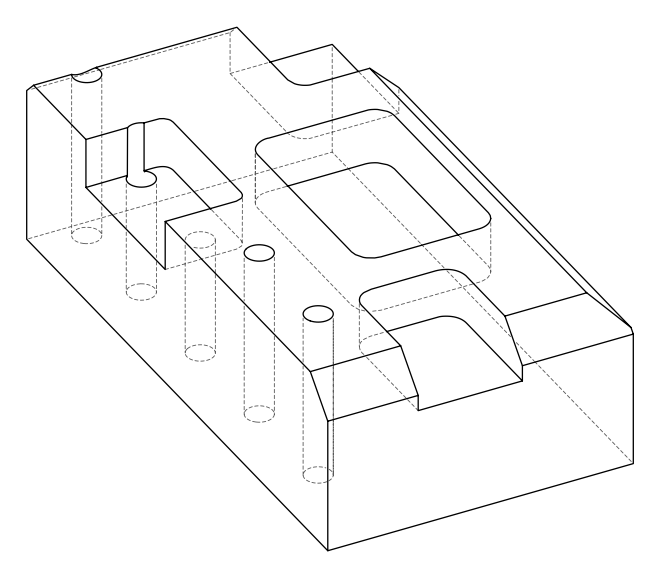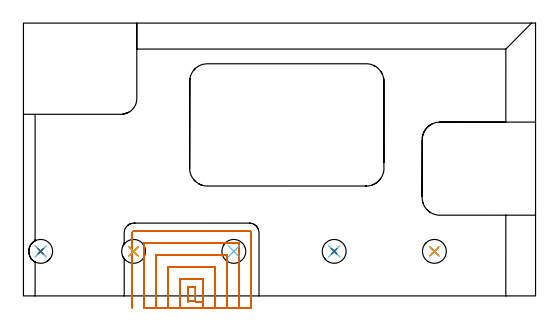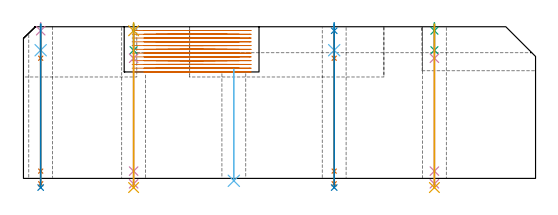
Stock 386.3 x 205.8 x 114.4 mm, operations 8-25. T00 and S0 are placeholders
(PLAN: 25 operations, 16 tool changes, 95.6 min)
(1 AREA_MILL | FG_CHAMFER_SURFACE | UGT0205_001 | 4.31 min | 17312 mm3)
(2 AREA_MILL_1 | FG_CHAMFER_SURFACE_1 | UGT0205_001 | 4.67 min | 20705 mm3)
(3 AREA_MILL_2 | FG_CHAMFER_SURFACE_2 | UGT0205_001 | 4.48 min | 5516 mm3)
(4 AREA_MILL_3 | FG_CHAMFER_SURFACE_3 | UGT0205_001 | 16.54 min | 56305 mm3)
(5 MILL_CORNER_NOTCH_RECTANGULAR | CORNER_NOTCH_RECTANGULAR | UGT0201_094 | Follow Part, ap 5, ae 75% | 9 min | 220092 mm3)
(6 MILL_RECTANGULAR_POCKET | POCKET_RECTANGULAR_STRAIGHT | UGT0201_094 | Follow Part, ap 5, ae 75% | 14.71 min | 506238 mm3)
(7 MILL_SLOT | SLOT_PARTIAL_RECTANGULAR | UGT0201_094 | Follow Part, ap 5, ae 75% | 8.5 min | 192916 mm3)
(8 MILL_SLOT_1 | SLOT_PARTIAL_RECTANGULAR_1 | NXT0201_011 | Follow Part, ap 3, ae 75% | 28.2 min | 189623 mm3)
(9 SPOT_DRILL | STEP1HOLE | NXT0321_9005460120000 | 0.05 min | 178 mm3)
(10 SPOT_DRILL_1 | STEP1HOLE_1 | NXT0321_9005460120000 | 0.05 min | 226 mm3)
(11 SPOT_DRILL_2 | STEP1HOLE_2 | NXT0321_9005460120000 | 0.05 min | 135 mm3)
(12 SPOT_DRILL_3 | STEP1HOLE_3 | NXT0321_9005460120000 | 0.05 min | 0 mm3)
(13 DRILL_BLIND_HOLE_INTO_CENTER | STEP1HOLE | NXT0301_089 | 0.08 min | 1607 mm3)
(14 GUN_DRILL_THROUGH_HOLE | STEP1HOLE | UGT0307_008 | 0.58 min | 9240 mm3)
(15 DRILL_TO_ENLARGE_THROUGH_HOLE | STEP1HOLE | UGT0301_046 | 0.49 min | 18051 mm3)
(16 DRILL_BLIND_HOLE_INTO_CENTER_1 | STEP1HOLE_1 | NXT0301_089 | 0.08 min | 1572 mm3)
(17 GUN_DRILL_THROUGH_HOLE_1 | STEP1HOLE_1 | UGT0307_008 | 0.58 min | 9281 mm3)
(18 DRILL_TO_ENLARGE_THROUGH_HOLE_1 | STEP1HOLE_1 | UGT0301_046 | 0.49 min | 18023 mm3)
(19 DRILL_BLIND_HOLE_INTO_CENTER_2 | STEP1HOLE_2 | NXT0301_089 | 0.08 min | 1628 mm3)
(20 GUN_DRILL_THROUGH_HOLE_2 | STEP1HOLE_2 | UGT0307_008 | 0.58 min | 9272 mm3)
(21 DRILL_TO_ENLARGE_THROUGH_HOLE_2 | STEP1HOLE_2 | UGT0301_046 | 0.49 min | 17876 mm3)
(22 DRILL_BLIND_HOLE_INTO_CENTER_3 | STEP1HOLE_3 | NXT0301_089 | 0.08 min | 0 mm3)
(23 GUN_DRILL_THROUGH_HOLE_3 | STEP1HOLE_3 | UGT0307_008 | 0.58 min | 7596 mm3)
(24 DRILL_TO_ENLARGE_THROUGH_HOLE_3 | STEP1HOLE_3 | UGT0301_046 | 0.49 min | 13297 mm3)
(25 INDEXABLE_INSERT_DRILL_THROUGH_HOLE_FROM_SOLID | STEP1HOLE_4 | NXT0302_007 | 0.34 min | 20413 mm3)
(TOOL UGT0205_001 | Chamfer Mill 20 x 3 x 45 deg. | D20 FL50 Z2)
(TOOL UGT0201_094 | End mill 20 mm | D20 FL38 Z4)
(TOOL NXT0201_011 | ENDMILL 12mm [2P460-1200-NA 1630] | D12 FL38 Z6)
(TOOL NXT0321_9005460120000 | NC Spot Drill, 142deg, 12mm, Carbide, Uncoated | D12 PA142 FL30 Z2)
(TOOL NXT0301_089 | Carbide Drill 11.8mm [860.1-1180-035A1-MM 2214] | D11.8 PA140 FL55 Z2)
(TOOL UGT0307_008 | Gun Drill 11 mm | D11 PA130 FL24 Z1)
(TOOL UGT0301_046 | Twist Drill 18 mm | D18 PA118 FL130 Z2)
(TOOL NXT0302_007 | Index. Insert Drill 18mm [880-D1800L25-05] | D18 PA176 FL90 Z2)
(OP 8 MILL_SLOT_1)
G17 G21 G94 G90
T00 M6
G54
G17 G0 G90 X135.7 Y-9. S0 M3
G43 Z124.4 H1
Z111.558
G94 G1 Y-6. F250.
Y-4.391 F500.
X129.7
G3 X124. Y-4.391 R6.
G1 Y6.9
X129.7
Y-4.391
X135.7
Y12.9
X118.
Y-6.
Y-9. F250.
X144.7
Y-6.
Y21.9 F500.
X109.
Y-6.
Y-9. F250.
X153.7
Y-6.
Y30.9 F500.
X100.
Y-6.
Y-9. F250.
X162.7
Y-6.
Y39.9 F500.
X91.
Y-6.
Y-9. F250.
X171.7
Y-6.
Y47.6 F500.
G3 X170.4 Y48.9 R1.3
G1 X83.3
G3 X82. Y47.6 R1.3
G1 Y-6.
Y-9. F250.
G0 X135.7 Z108.717
G1 Y-6.
Y-4.391 F500.
X129.7
G3 X124. Y-4.391 R6.
G1 Y6.9
X129.7
Y-4.391
X135.7
Y12.9
X118.
Y-6.
Y-9. F250.
X144.7
Y-6.
Y21.9 F500.
X109.
Y-6.
Y-9. F250.
X153.7
Y-6.
Y30.9 F500.
X100.
Y-6.
Y-9. F250.
X162.7
Y-6.
Y39.9 F500.
X91.
Y-6.
Y-9. F250.
X171.7
Y-6.
Y47.6 F500.
G3 X170.4 Y48.9 R1.3
G1 X83.3
G3 X82. Y47.6 R1.3
G1 Y-6.
Y-9. F250.
G0 X135.7 Z105.875
G1 Y-6.
Y-4.391 F500.
X129.7
G3 X124. Y-4.391 R6.
G1 Y6.9
X129.7
Y-4.391
X135.7
Y12.9
X118.
Y-6.
Y-9. F250.
X144.7
Y-6.
Y21.9 F500.
X109.
Y-6.
Y-9. F250.
X153.7
Y-6.
Y30.9 F500.
X100.
Y-6.
Y-9. F250.
X162.7
Y-6.
Y39.9 F500.
X91.
Y-6.
Y-9. F250.
X171.7
Y-6.
Y47.6 F500.
G3 X170.4 Y48.9 R1.3
G1 X83.3
G3 X82. Y47.6 R1.3
G1 Y-6.
Y-9. F250.
G0 X135.7 Z103.033
G1 Y-6.
Y-4.391 F500.
X129.7
G3 X124. Y-4.391 R6.
G1 Y6.9
X129.7
Y-4.391
X135.7
Y12.9
X118.
Y-6.
Y-9. F250.
X144.7
Y-6.
Y21.9 F500.
X109.
Y-6.
Y-9. F250.
X153.7
Y-6.
Y30.9 F500.
X100.
Y-6.
Y-9. F250.
X162.7
Y-6.
Y39.9 F500.
X91.
Y-6.
Y-9. F250.
X171.7
Y-6.
Y47.6 F500.
G3 X170.4 Y48.9 R1.3
G1 X83.3
G3 X82. Y47.6 R1.3
G1 Y-6.
Y-9. F250.
G0 X135.7 Z100.192
G1 Y-6.
Y-4.391 F500.
X129.7
G3 X124. Y-4.391 R6.
G1 Y6.9
X129.7
Y-4.391
X135.7
Y12.9
X118.
Y-6.
Y-9. F250.
X144.7
Y-6.
Y21.9 F500.
X109.
Y-6.
Y-9. F250.
X153.7
Y-6.
Y30.9 F500.
X100.
Y-6.
Y-9. F250.
X162.7
Y-6.
Y39.9 F500.
X91.
Y-6.
Y-9. F250.
X171.7
Y-6.
Y47.6 F500.
G3 X170.4 Y48.9 R1.3
G1 X83.3
G3 X82. Y47.6 R1.3
G1 Y-6.
Y-9. F250.
G0 X135.7 Z97.35
G1 Y-6.
Y-4.391 F500.
X129.7
G3 X124. Y-4.391 R6.
G1 Y6.9
X129.7
Y-4.391
X135.7
Y12.9
X118.
Y-6.
Y-9. F250.
X144.7
Y-6.
Y21.9 F500.
X109.
Y-6.
Y-9. F250.
X153.7
Y-6.
Y30.9 F500.
X100.
Y-6.
Y-9. F250.
X162.7
Y-6.
Y39.9 F500.
X91.
Y-6.
Y-9. F250.
X171.7
Y-6.
Y47.6 F500.
G3 X170.4 Y48.9 R1.3
G1 X83.3
G3 X82. Y47.6 R1.3
G1 Y-6.
Y-9. F250.
G0 X135.7 Z94.508
G1 Y-6.
Y-4.391 F500.
X129.7
G3 X124. Y-4.391 R6.
G1 Y6.9
X129.7
Y-4.391
X135.7
Y12.9
X118.
Y-6.
Y-9. F250.
X144.7
Y-6.
Y21.9 F500.
X109.
Y-6.
Y-9. F250.
X153.7
Y-6.
Y30.9 F500.
X100.
Y-6.
Y-9. F250.
X162.7
Y-6.
Y39.9 F500.
X91.
Y-6.
Y-9. F250.
X171.7
Y-6.
Y47.6 F500.
G3 X170.4 Y48.9 R1.3
G1 X83.3
G3 X82. Y47.6 R1.3
G1 Y-6.
Y-9. F250.
G0 X135.7 Z91.667
G1 Y-6.
Y-4.391 F500.
X129.7
G3 X124. Y-4.391 R6.
G1 Y6.9
X129.7
Y-4.391
X135.7
Y12.9
X118.
Y-6.
Y-9. F250.
X144.7
Y-6.
Y21.9 F500.
X109.
Y-6.
Y-9. F250.
X153.7
Y-6.
Y30.9 F500.
X100.
Y-6.
Y-9. F250.
X162.7
Y-6.
Y39.9 F500.
X91.
Y-6.
Y-9. F250.
X171.7
Y-6.
Y47.6 F500.
G3 X170.4 Y48.9 R1.3
G1 X83.3
G3 X82. Y47.6 R1.3
G1 Y-6.
Y-9. F250.
G0 X135.7 Z88.825
G1 Y-6.
Y-4.391 F500.
X129.7
G3 X124. Y-4.391 R6.
G1 Y6.9
X129.7
Y-4.391
X135.7
Y12.9
X118.
Y-6.
Y-9. F250.
X144.7
Y-6.
Y21.9 F500.
X109.
Y-6.
Y-9. F250.
X153.7
Y-6.
Y30.9 F500.
X100.
Y-6.
Y-9. F250.
X162.7
Y-6.
Y39.9 F500.
X91.
Y-6.
Y-9. F250.
X171.7
Y-6.
Y47.6 F500.
G3 X170.4 Y48.9 R1.3
G1 X83.3
G3 X82. Y47.6 R1.3
G1 Y-6.
Y-9. F250.
G0 X135.7 Z85.983
G1 Y-6.
Y-4.391 F500.
X129.7
G3 X124. Y-4.391 R6.
G1 Y6.9
X129.7
Y-4.391
X135.7
Y12.9
X118.
Y-6.
Y-9. F250.
X144.7
Y-6.
Y21.9 F500.
X109.
Y-6.
Y-9. F250.
X153.7
Y-6.
Y30.9 F500.
X100.
Y-6.
Y-9. F250.
X162.7
Y-6.
Y39.9 F500.
X91.
Y-6.
Y-9. F250.
X171.7
Y-6.
Y47.6 F500.
G3 X170.4 Y48.9 R1.3
G1 X83.3
G3 X82. Y47.6 R1.3
G1 Y-6.
Y-9. F250.
G0 X135.7 Z83.142
G1 Y-6.
Y-4.391 F500.
X129.7
G3 X124. Y-4.391 R6.
G1 Y6.9
X129.7
Y-4.391
X135.7
Y12.9
X118.
Y-6.
Y-9. F250.
X144.7
Y-6.
Y21.9 F500.
X109.
Y-6.
Y-9. F250.
X153.7
Y-6.
Y30.9 F500.
X100.
Y-6.
Y-9. F250.
X162.7
Y-6.
Y39.9 F500.
X91.
Y-6.
Y-9. F250.
X171.7
Y-6.
Y47.6 F500.
G3 X170.4 Y48.9 R1.3
G1 X83.3
G3 X82. Y47.6 R1.3
G1 Y-6.
Y-9. F250.
G0 X135.7 Z80.3
G1 Y-6.
Y-4.391 F500.
X129.7
G3 X124. Y-4.391 R6.
G1 Y6.9
X129.7
Y-4.391
X135.7
Y12.9
X118.
Y-6.
Y-9. F250.
X144.7
Y-6.
Y21.9 F500.
X109.
Y-6.
Y-9. F250.
X153.7
Y-6.
Y30.9 F500.
X100.
Y-6.
Y-9. F250.
X162.7
Y-6.
Y39.9 F500.
X91.
Y-6.
Y-9. F250.
X171.7
Y-6.
Y47.6 F500.
G3 X170.4 Y48.9 R1.3
G1 X83.3
G3 X82. Y47.6 R1.3
G1 Y-6.
Y-9. F250.
G0 Z124.4
M5
M2
(OP 9 SPOT_DRILL)
G17 G21 G94 G90
T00 M6
G54
G17 G0 G90 X234.4 Y33.6 S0 M3
G43 Z124.4 H0
G94 G81 G98 Z111.4 F250. R117.4
G80
M5
M2
(OP 10 SPOT_DRILL_1)
G17 G21 G94 G90
T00 M6
G54
G17 G0 G90 X310. Y33.6 S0 M3
G43 Z124.4 H0
G94 G81 G98 Z111.4 F250. R117.4
G80
M5
M2
(OP 11 SPOT_DRILL_2)
G17 G21 G94 G90
T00 M6
G54
G17 G0 G90 X13. Y33.6 S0 M3
G43 Z124.4 H0
G94 G81 G98 Z111.4 F250. R117.4
G80
M5
M2
(OP 12 SPOT_DRILL_3)
G17 G21 G94 G90
T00 M6
G54
G17 G0 G90 X83.1 Y33.6 S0 M3
G43 Z124.4 H0
G94 G81 G98 Z111.4 F250. R117.4
G80
M5
M2
(OP 13 DRILL_BLIND_HOLE_INTO_CENTER)
G17 G21 G94 G90
T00 M6
G54
G17 G0 G90 X234.4 Y33.6 S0 M3
G43 Z124.4 H1
G94 G81 G98 Z96.7 F250. R116.4
G80
M5
M2
(OP 14 GUN_DRILL_THROUGH_HOLE)
G17 G21 G94 G90
T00 M6
G54
G17 G0 G90 X234.4 Y33.6 M8
G43 Z124.4 H0
Z110.177
S716 M3
G94 G1 Z90.637 F125. M26
G4 X.084
Z5.5 F250.
G4 X.084
Z-4.065 F125.
G4 X.084
M5
M9
G0 Z110.177
Z124.4
M2
(OP 15 DRILL_TO_ENLARGE_THROUGH_HOLE)
G17 G21 G94 G90
T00 M6
G54
G17 G0 G90 X234.4 Y33.6 S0 M3
G43 Z124.4 H0
G94 G73 G98 Z-6.908 F250. Q17.33 R116.4
G80
M5
M2
(OP 16 DRILL_BLIND_HOLE_INTO_CENTER_1)
G17 G21 G94 G90
T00 M6
G54
G17 G0 G90 X310. Y33.6 S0 M3
G43 Z124.4 H1
G94 G81 G98 Z96.7 F250. R116.4
G80
M5
M2
(OP 17 GUN_DRILL_THROUGH_HOLE_1)
G17 G21 G94 G90
T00 M6
G54
G17 G0 G90 X310. Y33.6 M8
G43 Z124.4 H0
Z110.177
S716 M3
G94 G1 Z90.637 F125. M26
G4 X.084
Z5.5 F250.
G4 X.084
Z-4.065 F125.
G4 X.084
M5
M9
G0 Z110.177
Z124.4
M2
(OP 18 DRILL_TO_ENLARGE_THROUGH_HOLE_1)
G17 G21 G94 G90
T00 M6
G54
G17 G0 G90 X310. Y33.6 S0 M3
G43 Z124.4 H0
G94 G73 G98 Z-6.908 F250. Q17.33 R116.4
G80
M5
M2
(OP 19 DRILL_BLIND_HOLE_INTO_CENTER_2)
G17 G21 G94 G90
T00 M6
G54
G17 G0 G90 X13. Y33.6 S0 M3
G43 Z124.4 H1
G94 G81 G98 Z96.7 F250. R116.4
G80
M5
M2
(OP 20 GUN_DRILL_THROUGH_HOLE_2)
G17 G21 G94 G90
T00 M6
G54
G17 G0 G90 X13. Y33.6 M8
G43 Z124.4 H0
Z110.177
S716 M3
G94 G1 Z90.637 F125. M26
G4 X.084
Z5.5 F250.
G4 X.084
Z-4.065 F125.
G4 X.084
M5
M9
G0 Z110.177
Z124.4
M2
(OP 21 DRILL_TO_ENLARGE_THROUGH_HOLE_2)
G17 G21 G94 G90
T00 M6
G54
G17 G0 G90 X13. Y33.6 S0 M3
G43 Z124.4 H0
G94 G73 G98 Z-6.908 F250. Q17.33 R116.4
G80
M5
M2
(OP 22 DRILL_BLIND_HOLE_INTO_CENTER_3)
G17 G21 G94 G90
T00 M6
G54
G17 G0 G90 X83.1 Y33.6 S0 M3
G43 Z124.4 H1
G94 G81 G98 Z96.7 F250. R116.4
G80
M5
M2
(OP 23 GUN_DRILL_THROUGH_HOLE_3)
G17 G21 G94 G90
T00 M6
G54
G17 G0 G90 X83.1 Y33.6 M8
G43 Z124.4 H0
Z110.177
S716 M3
G94 G1 Z90.637 F125. M26
G4 X.084
Z5.5 F250.
G4 X.084
Z-4.065 F125.
G4 X.084
M5
M9
G0 Z110.177
Z124.4
M2
(OP 24 DRILL_TO_ENLARGE_THROUGH_HOLE_3)
G17 G21 G94 G90
T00 M6
G54
G17 G0 G90 X83.1 Y33.6 S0 M3
G43 Z124.4 H0
G94 G73 G98 Z-6.908 F250. Q17.33 R116.4
G80
M5
M2
(OP 25 INDEXABLE_INSERT_DRILL_THROUGH_HOLE_FROM_SOLID)
G17 G21 G94 G90
T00 M6
G54
G17 G0 G90 X158.7 Y33.6 S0 M3
G43 Z124.4 H1
G94 G81 G98 Z-1.814 F250. R82.3
G80
M5
M2
